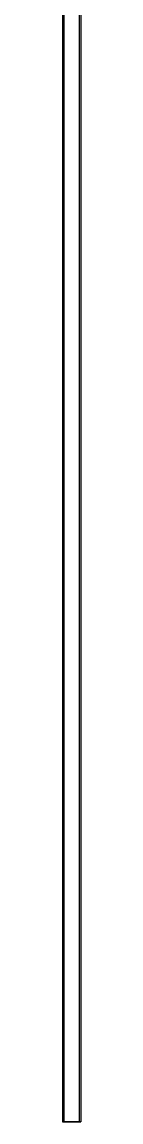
# Model space of a CAD drawing. Header units: millimetres. Extents: x -400 to 400, y -2300 to 700.
# Drawn here: x -12 to 13, y -2300 to -800 of the extents above; entities that cross this region are included whole.
import ezdxf

# ---------------------------------------------------------------- set-up
doc = ezdxf.new("R2010")
doc.units = ezdxf.units.MM
doc.layers.add('profilé alu 25 ep2', color=7, linetype='Continuous', true_color=0xabccb6)

msp = doc.modelspace()

# ---------------------------------------------------------------- linework, layer by layer
at = {"layer": 'profilé alu 25 ep2'}
for points in [[(-12, 700, 2584.1), (-12, -800, 2584.1), (-12, -2300, 2584.1)], [(-12, 700, 2559.1), (-12, -800, 2559.1), (-12, -2300, 2559.1)], [(-10, 700, 2582.1), (-10, -800, 2582.1), (-10, -2300, 2582.1)], [(-10, 700, 2559.1), (-10, -800, 2559.1), (-10, -2300, 2559.1)], [(11, 700, 2582.1), (11, -800, 2582.1), (11, -2300, 2582.1)], [(11, 700, 2559.1), (11, -800, 2559.1), (11, -2300, 2559.1)], [(13, 700, 2559.1), (13, -800, 2559.1), (13, -2300, 2559.1)], [(13, 700, 2584.1), (13, -800, 2584.1), (13, -2300, 2584.1)], [(13, -2300, 2584.1), (0.5, -2300, 2584.1), (-12, -2300, 2584.1)], [(-12, -2300, 2584.1), (-12, -2300, 2571.6), (-12, -2300, 2559.1)], [(-12, -2300, 2559.1), (-11, -2300, 2559.1), (-10, -2300, 2559.1)], [(-10, -2300, 2582.1), (0.5, -2300, 2582.1), (11, -2300, 2582.1)], [(11, -2300, 2559.1), (12, -2300, 2559.1), (13, -2300, 2559.1)], [(13, -2300, 2559.1), (13, -2300, 2571.6), (13, -2300, 2584.1)]]:
    msp.add_open_spline(points, degree=2, dxfattribs=at)
for points, knots in [([(-10, -2300, 2559.1), (-10, -2300, 2560.1), (-10, -2300, 2561.1), (-10, -2300, 2571.6), (-10, -2300, 2582.1)], [-10, -10, -10, -9, -9, -8, -8, -8]), ([(11, -2300, 2582.1), (11, -2300, 2571.6), (11, -2300, 2561.1), (11, -2300, 2560.1), (11, -2300, 2559.1)], [-7, -7, -7, -6, -6, -5, -5, -5])]:
    msp.add_open_spline(points, degree=2, knots=knots, dxfattribs=at)

doc.saveas('drawing.dxf')
